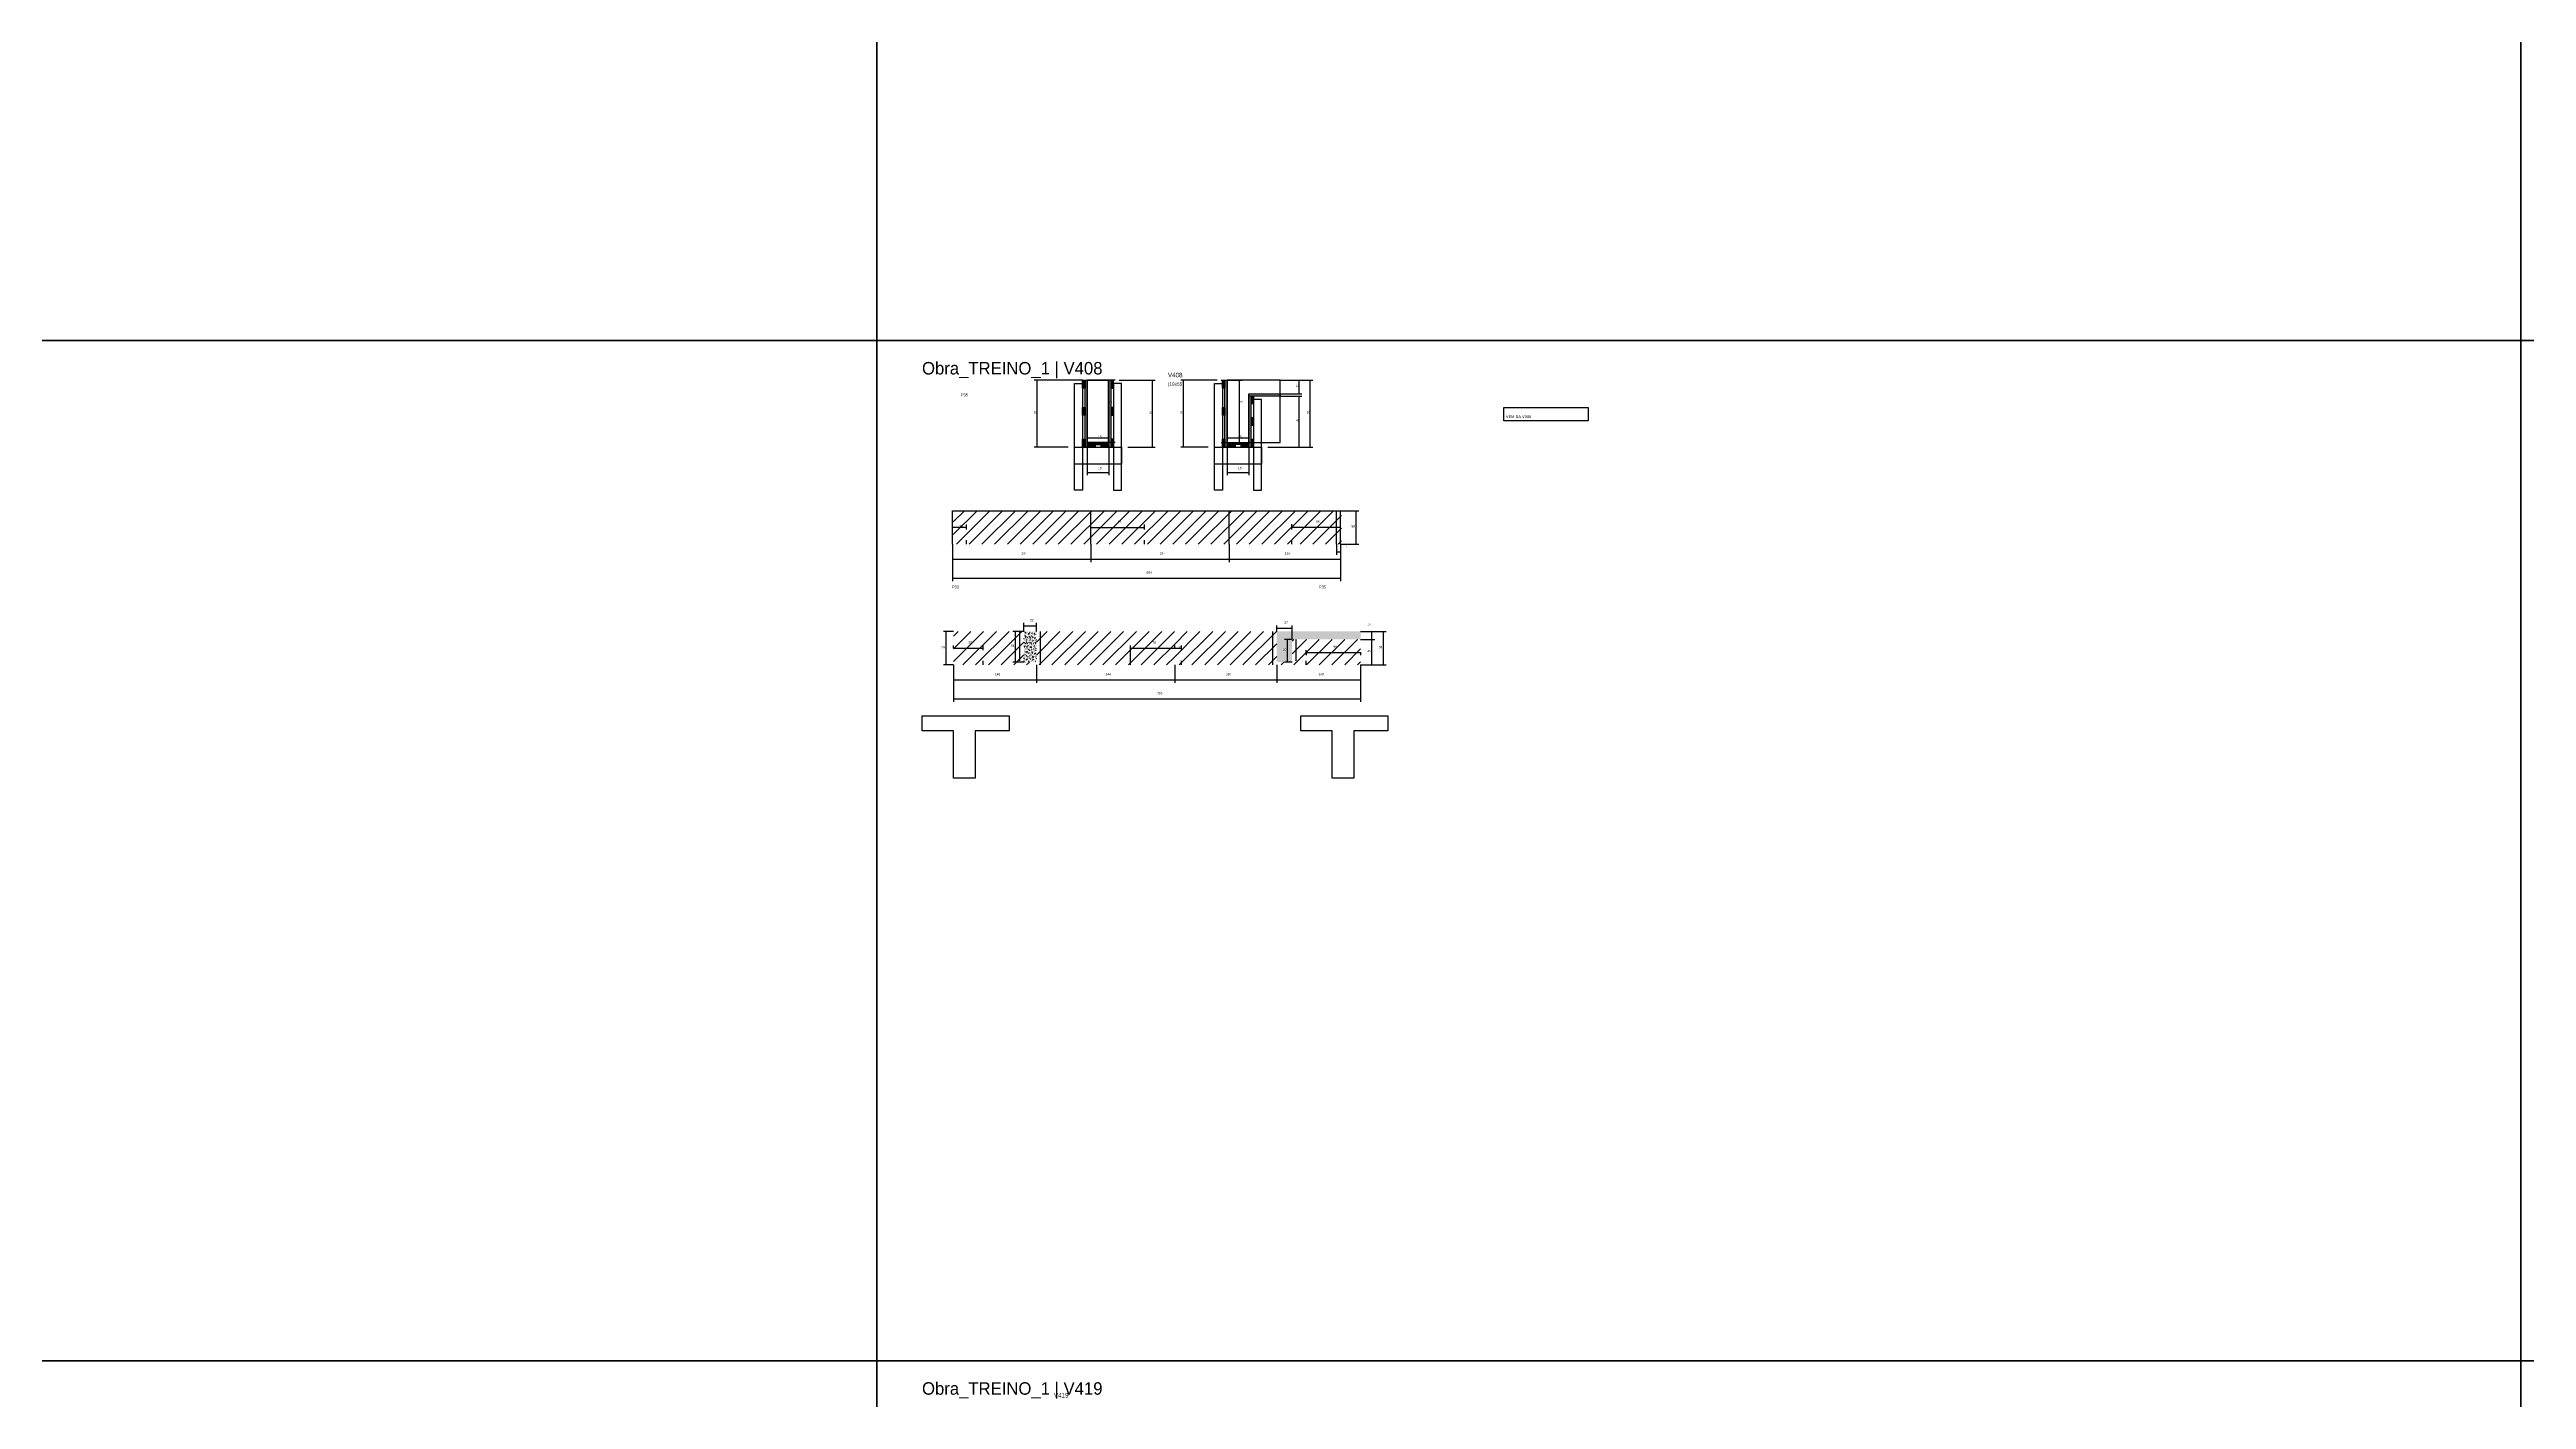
# Model space of a CAD drawing. Header units: metres. Extents: x -41 to 34840, y -36000 to 1848.
# Drawn here: x 21741 to 26110, y -5468 to -3087 of the extents above; entities that cross this region are included whole.
import ezdxf

# ---------------------------------------------------------------- set-up
doc = ezdxf.new("R2010")
doc.units = ezdxf.units.M
for name, color, linetype in [('CELL_BORDER', 8, 'Continuous'), ('CONCRETO', 251, 'Continuous'), ('COTA', 4, 'Continuous'), ('Cota Seção (2x)', 4, 'Continuous'), ('Hachura', 253, 'Continuous'), ('LABEL_ID', 3, 'Continuous'), ('Madeira', 126, 'Continuous'), ('NOMENCLATURA', 7, 'Continuous'), ('Painéis', 200, 'Continuous'), ('REAPROVEITAMENTO', 251, 'Continuous'), ('SARR_2.2x7', 40, 'Continuous'), ('SARR_3.5x7', 81, 'Continuous'), ('Texto Seção', 7, 'Continuous')]:
    doc.layers.add(name, color=color, linetype=linetype)

msp = doc.modelspace()

# ---------------------------------------------------------------- hatches: boundary and pattern name
at = {"layer": 'COTA'}
h = msp.add_hatch(dxfattribs=at)
h.set_pattern_fill('AR-CONC', scale=0.03)
h.paths.add_polyline_path([(23481.7, -4167.4), (23481.7, -4113.4), (23481.7, -4113.4), (23459.7, -4113.4), (23459.7, -4113.4), (23459.7, -4167.4), (23459.7, -4167.4), (23481.7, -4167.4)])
h = msp.add_hatch(dxfattribs=at)
h.set_pattern_fill('AR-CONC', scale=0.03)
h.paths.add_polyline_path([(23932.7, -4167.4), (23932.7, -4127.4), (23932.7, -4127.4), (24053.7, -4127.4), (24053.7, -4127.4), (24053.7, -4113.4), (24053.7, -4113.4), (23905.7, -4113.4), (23905.7, -4113.4), (23905.7, -4167.4), (23905.7, -4167.4), (23932.7, -4167.4)])
at = {"layer": 'Hachura'}
h = msp.add_hatch(dxfattribs=at)
h.set_pattern_fill('ANSI31', scale=0.5)
h.paths.add_polyline_path([(23567.5, -3684), (23563.1, -3684), (23563.1, -3684), (23563.1, -3670), (23563.1, -3670), (23567.5, -3670), (23567.5, -3670), (23567.5, -3684)])
h = msp.add_hatch(color=8, dxfattribs=at)
h.dxf.hatch_style = 1
h.paths.add_polyline_path([(23567.5, -3670), (23571.5, -3670), (23571.5, -3670), (23571.5, -3788), (23571.5, -3788), (23567.5, -3788), (23567.5, -3788), (23567.5, -3670)])
h = msp.add_hatch(color=8, dxfattribs=at)
h.dxf.hatch_style = 1
h.paths.add_polyline_path([(23613.5, -3670), (23609.5, -3670), (23609.5, -3670), (23609.5, -3788), (23609.5, -3788), (23613.5, -3788), (23613.5, -3788), (23613.5, -3670)])
h = msp.add_hatch(dxfattribs=at)
h.set_pattern_fill('ANSI31', scale=0.5)
h.paths.add_polyline_path([(23613.5, -3684), (23617.9, -3684), (23617.9, -3684), (23617.9, -3670), (23617.9, -3670), (23613.5, -3670), (23613.5, -3670), (23613.5, -3684)])
h = msp.add_hatch(dxfattribs=at)
h.set_pattern_fill('ANSI31', scale=0.5)
h.paths.add_polyline_path([(23814.4, -3684), (23810, -3684), (23810, -3684), (23810, -3670), (23810, -3670), (23814.4, -3670), (23814.4, -3670), (23814.4, -3684)])
h = msp.add_hatch(color=8, dxfattribs=at)
h.dxf.hatch_style = 1
h.paths.add_polyline_path([(23814.4, -3670), (23818.4, -3670), (23818.4, -3670), (23818.4, -3788), (23818.4, -3788), (23814.4, -3788), (23814.4, -3788), (23814.4, -3670)])
h = msp.add_hatch(color=8, dxfattribs=at)
h.dxf.hatch_style = 1
h.paths.add_polyline_path([(23856.4, -3698), (23856.4, -3694), (23856.4, -3694), (23912, -3694), (23912, -3694), (23912, -3698), (23912, -3698), (23856.4, -3698)])
h = msp.add_hatch(color=8, dxfattribs=at)
h.dxf.hatch_style = 1
h.paths.add_polyline_path([(23860.4, -3698), (23856.4, -3698), (23856.4, -3698), (23856.4, -3788), (23856.4, -3788), (23860.4, -3788), (23860.4, -3788), (23860.4, -3698)])
h = msp.add_hatch(dxfattribs=at)
h.set_pattern_fill('ANSI31', scale=0.5)
h.paths.add_polyline_path([(23864.8, -3712), (23860.4, -3712), (23860.4, -3712), (23860.4, -3698), (23860.4, -3698), (23864.8, -3698), (23864.8, -3698), (23864.8, -3712)])
h = msp.add_hatch(dxfattribs=at)
h.set_pattern_fill('ANSI31', scale=0.5)
h.paths.add_polyline_path([(23567.5, -3732), (23563.1, -3732), (23563.1, -3732), (23563.1, -3718), (23563.1, -3718), (23567.5, -3718), (23567.5, -3718), (23567.5, -3732)])
h = msp.add_hatch(dxfattribs=at)
h.set_pattern_fill('ANSI31', scale=0.5)
h.paths.add_polyline_path([(23613.5, -3732), (23617.9, -3732), (23617.9, -3732), (23617.9, -3718), (23617.9, -3718), (23613.5, -3718), (23613.5, -3718), (23613.5, -3732)])
h = msp.add_hatch(dxfattribs=at)
h.set_pattern_fill('ANSI31', scale=0.5)
h.paths.add_polyline_path([(23814.4, -3732), (23810, -3732), (23810, -3732), (23810, -3718), (23810, -3718), (23814.4, -3718), (23814.4, -3718), (23814.4, -3732)])
h = msp.add_hatch(dxfattribs=at)
h.set_pattern_fill('ANSI31', scale=0.5)
h.paths.add_polyline_path([(23864.8, -3750), (23860.4, -3750), (23860.4, -3750), (23860.4, -3736), (23860.4, -3736), (23864.8, -3736), (23864.8, -3736), (23864.8, -3750)])
h = msp.add_hatch(dxfattribs=at)
h.set_pattern_fill('ANSI31', scale=0.5)
h.paths.add_polyline_path([(23567.5, -3788), (23563.1, -3788), (23563.1, -3788), (23563.1, -3774), (23563.1, -3774), (23567.5, -3774), (23567.5, -3774), (23567.5, -3788)])
h = msp.add_hatch(color=8, dxfattribs=at)
h.dxf.hatch_style = 1
h.paths.add_polyline_path([(23609.5, -3783.6), (23609.5, -3780), (23609.5, -3780), (23571.5, -3780), (23571.5, -3780), (23571.5, -3783.6), (23571.5, -3783.6), (23609.5, -3783.6)])
h = msp.add_hatch(dxfattribs=at)
h.set_pattern_fill('ANSI31', scale=0.5)
h.paths.add_polyline_path([(23571.5, -3788), (23571.5, -3783.6), (23571.5, -3783.6), (23585.5, -3783.6), (23585.5, -3783.6), (23585.5, -3788), (23585.5, -3788), (23571.5, -3788)])
h = msp.add_hatch(dxfattribs=at)
h.set_pattern_fill('ANSI31', scale=0.5)
h.paths.add_polyline_path([(23609.5, -3788), (23609.5, -3783.6), (23609.5, -3783.6), (23595.5, -3783.6), (23595.5, -3783.6), (23595.5, -3788), (23595.5, -3788), (23609.5, -3788)])
h = msp.add_hatch(dxfattribs=at)
h.set_pattern_fill('ANSI31', scale=0.5)
h.paths.add_polyline_path([(23613.5, -3788), (23617.9, -3788), (23617.9, -3788), (23617.9, -3774), (23617.9, -3774), (23613.5, -3774), (23613.5, -3774), (23613.5, -3788)])
h = msp.add_hatch(dxfattribs=at)
h.set_pattern_fill('ANSI31', scale=0.5)
h.paths.add_polyline_path([(23814.4, -3788), (23810, -3788), (23810, -3788), (23810, -3774), (23810, -3774), (23814.4, -3774), (23814.4, -3774), (23814.4, -3788)])
h = msp.add_hatch(color=8, dxfattribs=at)
h.dxf.hatch_style = 1
h.paths.add_polyline_path([(23818.4, -3783.6), (23818.4, -3780), (23818.4, -3780), (23856.4, -3780), (23856.4, -3780), (23856.4, -3783.6), (23856.4, -3783.6), (23818.4, -3783.6)])
h = msp.add_hatch(dxfattribs=at)
h.set_pattern_fill('ANSI31', scale=0.5)
h.paths.add_polyline_path([(23818.4, -3788), (23818.4, -3783.6), (23818.4, -3783.6), (23832.4, -3783.6), (23832.4, -3783.6), (23832.4, -3788), (23832.4, -3788), (23818.4, -3788)])
h = msp.add_hatch(dxfattribs=at)
h.set_pattern_fill('ANSI31', scale=0.5)
h.paths.add_polyline_path([(23856.4, -3788), (23856.4, -3783.6), (23856.4, -3783.6), (23842.4, -3783.6), (23842.4, -3783.6), (23842.4, -3788), (23842.4, -3788), (23856.4, -3788)])
h = msp.add_hatch(dxfattribs=at)
h.set_pattern_fill('ANSI31', scale=0.5)
h.paths.add_polyline_path([(23864.8, -3788), (23860.4, -3788), (23860.4, -3788), (23860.4, -3774), (23860.4, -3774), (23864.8, -3774), (23864.8, -3774), (23864.8, -3788)])
at = {"layer": 'REAPROVEITAMENTO'}
h = msp.add_hatch(dxfattribs=at)
h.set_pattern_fill('ANSI31', scale=5)
h.paths.add_polyline_path([(24019.7, -3959.3), (24019.7, -3900.3), (24019.7, -3900.3), (23335.2, -3900.3), (23335.2, -3900.3), (23335.2, -3959.3), (23335.2, -3959.3), (24019.7, -3959.3)])
h = msp.add_hatch(dxfattribs=at)
h.set_pattern_fill('ANSI31', scale=5)
h.paths.add_polyline_path([(23459.7, -4167.4), (23459.7, -4113.4), (23459.7, -4113.4), (23335.7, -4113.4), (23335.7, -4113.4), (23335.7, -4172.4), (23335.7, -4172.4), (23481.7, -4172.4), (23481.7, -4172.4), (23481.7, -4167.4), (23481.7, -4167.4), (23459.7, -4167.4)])
h = msp.add_hatch(dxfattribs=at)
h.set_pattern_fill('ANSI31', scale=5)
h.paths.add_polyline_path([(23725.7, -4172.4), (23725.7, -4113.4), (23725.7, -4113.4), (23481.7, -4113.4), (23481.7, -4113.4), (23481.7, -4172.4), (23481.7, -4172.4), (23725.7, -4172.4)])
h = msp.add_hatch(dxfattribs=at)
h.set_pattern_fill('ANSI31', scale=5)
h.paths.add_polyline_path([(23905.7, -4172.4), (23905.7, -4113.4), (23905.7, -4113.4), (23725.7, -4113.4), (23725.7, -4113.4), (23725.7, -4172.4), (23725.7, -4172.4), (23905.7, -4172.4)])
h = msp.add_hatch(dxfattribs=at)
h.set_pattern_fill('ANSI31', scale=5)
h.paths.add_polyline_path([(24053.7, -4172.4), (24053.7, -4127.4), (24053.7, -4127.4), (23932.7, -4127.4), (23932.7, -4127.4), (23932.7, -4167.4), (23932.7, -4167.4), (23905.7, -4167.4), (23905.7, -4167.4), (23905.7, -4172.4), (23905.7, -4172.4), (24053.7, -4172.4)])

# ---------------------------------------------------------------- linework, layer by layer
at = {"layer": 'CELL_BORDER'}
for points in [[(20300, -3600), (23200, -3600), (23200, -1800), (20300, -1800)], [(23200, -3600), (26100, -3600), (26100, -1800), (23200, -1800)], [(26100, -3600), (29000, -3600), (29000, -1800), (26100, -1800)], [(20300, -5400), (23200, -5400), (23200, -3600), (20300, -3600)], [(23200, -5400), (26100, -5400), (26100, -3600), (23200, -3600)], [(26100, -5400), (29000, -5400), (29000, -3600), (26100, -3600)], [(20300, -7200), (23200, -7200), (23200, -5400), (20300, -5400)], [(23200, -7200), (26100, -7200), (26100, -5400), (23200, -5400)], [(26100, -7200), (29000, -7200), (29000, -5400), (26100, -5400)]]:
    msp.add_lwpolyline(points, close=True, dxfattribs=at)
at = {"layer": 'CONCRETO'}
for points in [[(23571.5, -3670), (23571.5, -3670), (23609.5, -3670), (23609.5, -3698), (23609.5, -3698), (23609.5, -3780), (23571.5, -3780), (23571.5, -3670)], [(23571.5, -3780), (23609.5, -3780), (23609.5, -3670), (23571.5, -3670)], [(23912, -3694), (23912, -3670), (23818.4, -3670), (23818.4, -3698), (23818.4, -3698), (23818.4, -3780), (23856.4, -3780), (23856.4, -3694)], [(23818.4, -3780), (23912, -3780), (23912, -3670), (23818.4, -3670)], [(23280, -4288.5), (23280, -4262.5), (23433.6, -4262.5), (23433.6, -4288.5), (23373.6, -4288.5), (23373.6, -4372.5), (23335.6, -4372.5), (23335.6, -4288.5)], [(23948, -4288.5), (23948, -4262.5), (24101.6, -4262.5), (24101.6, -4288.5), (24041.6, -4288.5), (24041.6, -4372.5), (24003.6, -4372.5), (24003.6, -4288.5)]]:
    msp.add_lwpolyline(points, close=True, dxfattribs=at)
at = {"layer": 'COTA'}
for p, q in [((23563.1, -3670), (23477.8, -3670)), ((23482.8, -3788), (23482.8, -3670)), ((23627.5, -3670), (23691.4, -3670)), ((23686.4, -3788), (23686.4, -3670)), ((23800.4, -3670), (23736.5, -3670)), ((23741.5, -3788), (23741.5, -3670)), ((23912, -3670), (23969.4, -3670)), ((23912, -3670), (23950.1, -3670)), ((23945.1, -3694), (23945.1, -3670)), ((23964.4, -3788), (23964.4, -3670)), ((23912, -3694), (23950.1, -3694)), ((23912, -3698), (23950.1, -3698)), ((23945.1, -3788), (23945.1, -3698)), ((23537.9, -3788), (23477.8, -3788)), ((23571.5, -3788), (23571.5, -3837.7)), ((23609.5, -3788), (23609.5, -3837.7)), ((23643.1, -3788), (23691.4, -3788)), ((23784.8, -3788), (23736.5, -3788)), ((23818.4, -3788), (23818.4, -3837.7)), ((23856.4, -3788), (23856.4, -3837.7)), ((23890, -3788), (23969.4, -3788)), ((23890, -3788), (23950.1, -3788)), ((23571.5, -3832.7), (23609.5, -3832.7)), ((23818.4, -3832.7), (23856.4, -3832.7)), ((23333.7, -3929.8), (23333.7, -3924.6)), ((23333.7, -3929.6), (23358.7, -3929.6)), ((23358.7, -3929.8), (23358.7, -3924.6)), ((23577.7, -3929.8), (23577.7, -3924.8)), ((23577.7, -3929.8), (23672.7, -3929.8)), ((23672.7, -3929.8), (23672.7, -3924.8)), ((23932.2, -3929.8), (23932.2, -3924.3)), ((23932.2, -3929.3), (24018.2, -3929.3)), ((24018.2, -3900.3), (24050.6, -3900.3)), ((24018.2, -3929.8), (24018.2, -3924.3)), ((24045.6, -3959.3), (24045.6, -3900.3)), ((23333.7, -3959.3), (23333.7, -4024.4)), ((23333.7, -3959.3), (23333.7, -3990.9)), ((23577.7, -3959.3), (23577.7, -3990.9)), ((23577.7, -3959.3), (23577.7, -3990.9)), ((23821.7, -3959.3), (23821.7, -3990.9)), ((23821.7, -3959.3), (23821.7, -3990.9)), ((24011.2, -3959.3), (24011.2, -3978.2)), ((24011.2, -3973.2), (24018.2, -3973.2)), ((24018.2, -3959.3), (24018.2, -3990.9)), ((24018.2, -3959.3), (24018.2, -4024.4)), ((24018.2, -3959.3), (24050.6, -3959.3)), ((24018.2, -3959.3), (24018.2, -3978.2)), ((23333.7, -3985.9), (23577.7, -3985.9)), ((23333.7, -4019.4), (24018.2, -4019.4)), ((23577.7, -3985.9), (23821.7, -3985.9)), ((23821.7, -3985.9), (24018.2, -3985.9)), ((23459.7, -4113.4), (23459.7, -4098.4)), ((23459.7, -4103.4), (23481.7, -4103.4)), ((23481.7, -4113.4), (23481.7, -4098.4)), ((23905.7, -4113.4), (23905.7, -4102.7)), ((23932.7, -4127.4), (23932.7, -4102.7)), ((23335.7, -4113.4), (23317.7, -4113.4)), ((23322.7, -4172.4), (23322.7, -4113.4)), ((23335.7, -4142.9), (23335.7, -4137.9)), ((23335.7, -4142.9), (23387.7, -4142.9)), ((23387.7, -4142.9), (23387.7, -4137.9)), ((23459.7, -4113.4), (23439.9, -4113.4)), ((23444.9, -4167.4), (23444.9, -4113.4)), ((23647.7, -4142.9), (23647.7, -4137.9)), ((23647.7, -4142.9), (23725.7, -4142.9)), ((23725.7, -4142.9), (23725.7, -4137.9)), ((23725.7, -4142.9), (23725.7, -4137.9)), ((23725.7, -4142.9), (23737.7, -4142.9)), ((23737.7, -4142.9), (23737.7, -4137.9)), ((23905.7, -4107.7), (23932.7, -4107.7)), ((23932.7, -4127.4), (23919.5, -4127.4)), ((23924.5, -4167.4), (23924.5, -4127.4)), ((24053.7, -4113.4), (24078.7, -4113.4)), ((24053.7, -4113.4), (24098.8, -4113.4)), ((24053.7, -4127.4), (24078.7, -4127.4)), ((24053.7, -4127.4), (24078.7, -4127.4)), ((24073.7, -4127.4), (24073.7, -4113.4)), ((24073.7, -4172.4), (24073.7, -4127.4)), ((24093.8, -4172.4), (24093.8, -4113.4)), ((23335.7, -4172.4), (23317.7, -4172.4)), ((23335.7, -4172.4), (23335.7, -4204)), ((23335.7, -4172.4), (23335.7, -4237.5)), ((23459.7, -4167.4), (23439.9, -4167.4)), ((23481.7, -4172.4), (23481.7, -4204)), ((23481.7, -4172.4), (23481.7, -4204)), ((23725.7, -4172.4), (23725.7, -4204)), ((23725.7, -4172.4), (23725.7, -4204)), ((23905.7, -4172.4), (23905.7, -4204)), ((23905.7, -4172.4), (23905.7, -4204)), ((23932.7, -4167.4), (23919.5, -4167.4)), ((24053.7, -4172.4), (24053.7, -4204)), ((24053.7, -4172.4), (24078.7, -4172.4)), ((24053.7, -4172.4), (24098.8, -4172.4)), ((24053.7, -4172.4), (24053.7, -4237.5)), ((23335.7, -4199), (23481.7, -4199)), ((23335.7, -4232.5), (24053.7, -4232.5)), ((23481.7, -4199), (23725.7, -4199)), ((23725.7, -4199), (23905.7, -4199)), ((23905.7, -4199), (24053.7, -4199))]:
    msp.add_line(p, q, dxfattribs=at)
at = {"layer": 'Cota Seção (2x)'}
for p, q in [((23620.5, -3670), (23604, -3670)), ((23609, -3780), (23609, -3670)), ((23807.4, -3670), (23844.9, -3670)), ((23839.9, -3780), (23839.9, -3670)), ((23571.5, -3788), (23571.5, -3767)), ((23571.5, -3772), (23609.5, -3772)), ((23620.5, -3780), (23604, -3780)), ((23609.5, -3788), (23609.5, -3767)), ((23807.4, -3780), (23844.9, -3780)), ((23818.4, -3788), (23818.4, -3767)), ((23818.4, -3772), (23856.4, -3772)), ((23856.4, -3788), (23856.4, -3767)), ((23957.7, -4149.9), (23957.7, -4155.4)), ((23957.7, -4150.4), (24053.7, -4150.4)), ((24053.7, -4149.9), (24053.7, -4155.4))]:
    msp.add_line(p, q, dxfattribs=at)
at = {"layer": 'Madeira'}
for points in [[(23567.5, -3684), (23563.1, -3684), (23563.1, -3670), (23567.5, -3670)], [(23613.5, -3684), (23617.9, -3684), (23617.9, -3670), (23613.5, -3670)], [(23814.4, -3684), (23810, -3684), (23810, -3670), (23814.4, -3670)], [(23864.8, -3712), (23860.4, -3712), (23860.4, -3698), (23864.8, -3698)], [(23567.5, -3732), (23563.1, -3732), (23563.1, -3718), (23567.5, -3718)], [(23613.5, -3732), (23617.9, -3732), (23617.9, -3718), (23613.5, -3718)], [(23814.4, -3732), (23810, -3732), (23810, -3718), (23814.4, -3718)], [(23864.8, -3750), (23860.4, -3750), (23860.4, -3736), (23864.8, -3736)], [(23567.5, -3788), (23563.1, -3788), (23563.1, -3774), (23567.5, -3774)], [(23571.5, -3788), (23571.5, -3783.6), (23585.5, -3783.6), (23585.5, -3788)], [(23609.5, -3788), (23609.5, -3783.6), (23595.5, -3783.6), (23595.5, -3788)], [(23613.5, -3788), (23617.9, -3788), (23617.9, -3774), (23613.5, -3774)], [(23814.4, -3788), (23810, -3788), (23810, -3774), (23814.4, -3774)], [(23818.4, -3788), (23818.4, -3783.6), (23832.4, -3783.6), (23832.4, -3788)], [(23856.4, -3788), (23856.4, -3783.6), (23842.4, -3783.6), (23842.4, -3788)], [(23864.8, -3788), (23860.4, -3788), (23860.4, -3774), (23864.8, -3774)]]:
    msp.add_lwpolyline(points, close=True, dxfattribs=at)
at = {"layer": 'Painéis'}
for p, q in [((23571.5, -3788), (23571.5, -3670)), ((23609.5, -3788), (23609.5, -3670)), ((23818.4, -3788), (23818.4, -3670)), ((23856.4, -3694), (23912, -3694)), ((23856.4, -3698), (23856.4, -3694)), ((23856.4, -3788), (23856.4, -3698)), ((23912, -3698), (23912, -3694)), ((23571.5, -3780), (23609.5, -3780)), ((23571.5, -3783.6), (23571.5, -3780)), ((23609.5, -3783.6), (23609.5, -3780)), ((23818.4, -3780), (23856.4, -3780)), ((23818.4, -3783.6), (23818.4, -3780)), ((23856.4, -3783.6), (23856.4, -3780)), ((23333.7, -3900.3), (24018.2, -3900.3)), ((23333.7, -3959.3), (23333.7, -3900.3)), ((23577.7, -3959.3), (23577.7, -3900.3)), ((23821.7, -3959.3), (23821.7, -3900.3)), ((24018.2, -3959.3), (24018.2, -3900.3))]:
    msp.add_line(p, q, dxfattribs=at)
for points in [[(23567.5, -3670), (23571.5, -3670), (23571.5, -3788), (23567.5, -3788)], [(23613.5, -3670), (23609.5, -3670), (23609.5, -3788), (23613.5, -3788)], [(23814.4, -3670), (23818.4, -3670), (23818.4, -3788), (23814.4, -3788)], [(23856.4, -3698), (23856.4, -3694), (23912, -3694), (23912, -3698)], [(23860.4, -3698), (23856.4, -3698), (23856.4, -3788), (23860.4, -3788)], [(23609.5, -3783.6), (23609.5, -3780), (23571.5, -3780), (23571.5, -3783.6)], [(23818.4, -3783.6), (23818.4, -3780), (23856.4, -3780), (23856.4, -3783.6)]]:
    msp.add_lwpolyline(points, close=True, dxfattribs=at)
at = {"layer": 'SARR_2.2x7'}
for p, q in [((23358.7, -3933.3), (23358.7, -3926.3)), ((23672.7, -3933.3), (23672.7, -3926.3)), ((23932.2, -3900.3), (23932.2, -3900)), ((23932.2, -3933.3), (23932.2, -3926.3)), ((24011.2, -3959.3), (24011.2, -3900.3)), ((23358.7, -3959.3), (23358.7, -3952.3)), ((23672.7, -3959.3), (23672.7, -3952.3)), ((23932.2, -3959.3), (23932.2, -3952.3)), ((23387.7, -4146.4), (23387.7, -4139.4)), ((23452.8, -4165.4), (23452.8, -4113.4)), ((23488.7, -4172.4), (23488.7, -4113.4)), ((23647.7, -4172.4), (23647.7, -4139.4)), ((23737.7, -4146.4), (23737.7, -4139.4)), ((23898.8, -4172.4), (23898.8, -4113.4)), ((23939.7, -4165.4), (23939.7, -4127.4)), ((23957.7, -4153.4), (23957.7, -4146.4)), ((23387.7, -4172.4), (23387.7, -4165.4)), ((23737.7, -4172.4), (23737.7, -4165.4)), ((23957.7, -4172.4), (23957.7, -4165.4))]:
    msp.add_line(p, q, dxfattribs=at)
at = {"layer": 'SARR_3.5x7'}
for points in [[(23549.1, -3676), (23563.1, -3676), (23563.1, -3864.4), (23549.1, -3864.4)], [(23631.9, -3676), (23617.9, -3676), (23617.9, -3864.4), (23631.9, -3864.4)], [(23796, -3676), (23810, -3676), (23810, -3864.4), (23796, -3864.4)], [(23878.8, -3704), (23864.8, -3704), (23864.8, -3864.4), (23878.8, -3864.4)], [(23549.1, -3788), (23631.9, -3788), (23631.9, -3818), (23549.1, -3818)], [(23796, -3788), (23878.8, -3788), (23878.8, -3818), (23796, -3818)]]:
    msp.add_lwpolyline(points, close=True, dxfattribs=at)
at = {"layer": 'Texto Seção'}
msp.add_lwpolyline([(24306.2, -3718.5), (24455.3, -3718.5), (24455.3, -3741.7), (24306.2, -3741.7)], close=True, dxfattribs=at)

# ---------------------------------------------------------------- texts
at = {"layer": 'COTA'}
for s, p in [('12', (23939.6, -3682)), ('59', (23477.3, -3729)), ('59', (23680.9, -3729)), ('59', (23736, -3729)), ('45', (23939.6, -3743)), ('59', (23958.9, -3729)), ('19', (23590.5, -3827.2)), ('19', (23837.4, -3827.2)), ('25', (23345.9, -3929.6)), ('95', (23625.2, -3921.7)), ('86', (23975.2, -3921.2)), ('59', (24037.4, -3929.8)), ('244', (23455.7, -3977.8)), ('244', (23699.7, -3977.8)), ('196', (23919.9, -3977.7)), ('7', (24027.1, -3965.2)), ('684', (23675.9, -4011.3)), ('22', (23470.7, -4095.4)), ('27', (23919.2, -4099.6)), ('14', (24065.6, -4102.4)), ('59', (23314.5, -4142.9)), ('52', (23361.7, -4134.8)), ('54', (23436.8, -4140.4)), ('78', (23686.7, -4134.8)), ('12', (23731.7, -4142.9)), ('40', (23916.4, -4147.4)), ('45', (24065.6, -4149.9)), ('59', (24085.7, -4142.9)), ('146', (23408.7, -4190.9)), ('244', (23603.7, -4190.9)), ('180', (23815.7, -4190.9)), ('148', (23979.7, -4190.9)), ('718', (23694.7, -4224.4))]:
    msp.add_text(s, height=4, dxfattribs=at).set_placement(p)
at = {"layer": 'Cota Seção (2x)'}
for s, p in [('55', (23609, -3710)), ('55', (23839.9, -3710)), ('19', (23590.5, -3772)), ('19', (23837.4, -3772)), ('96', (24005.7, -4142.3))]:
    msp.add_text(s, height=4, dxfattribs=at).set_placement(p)
at = {"layer": 'LABEL_ID'}
for s, p in [('Obra_TREINO_1 | V408', (23280, -3660)), ('Obra_TREINO_1 | V419', (23280, -5460))]:
    msp.add_text(s, height=22, dxfattribs=at).set_placement(p)
at = {"layer": 'NOMENCLATURA'}
for s, p in [('P35', (23348.7, -3698.5)), ('P33', (23333, -4037.3)), ('P35', (23980.6, -4037.3))]:
    msp.add_text(s, height=5, dxfattribs=at).set_placement(p)
at = {"layer": 'Texto Seção'}
for s, height, p in [('V408', 8, (23713.7, -3665)), ('(19x55)', 6, (23713.7, -3680)), ('VEM DA V308', 5, (24310, -3736.9)), ('V419', 8, (23512.7, -5465))]:
    msp.add_text(s, height=height, dxfattribs=at).set_placement(p)

doc.saveas('drawing.dxf')
